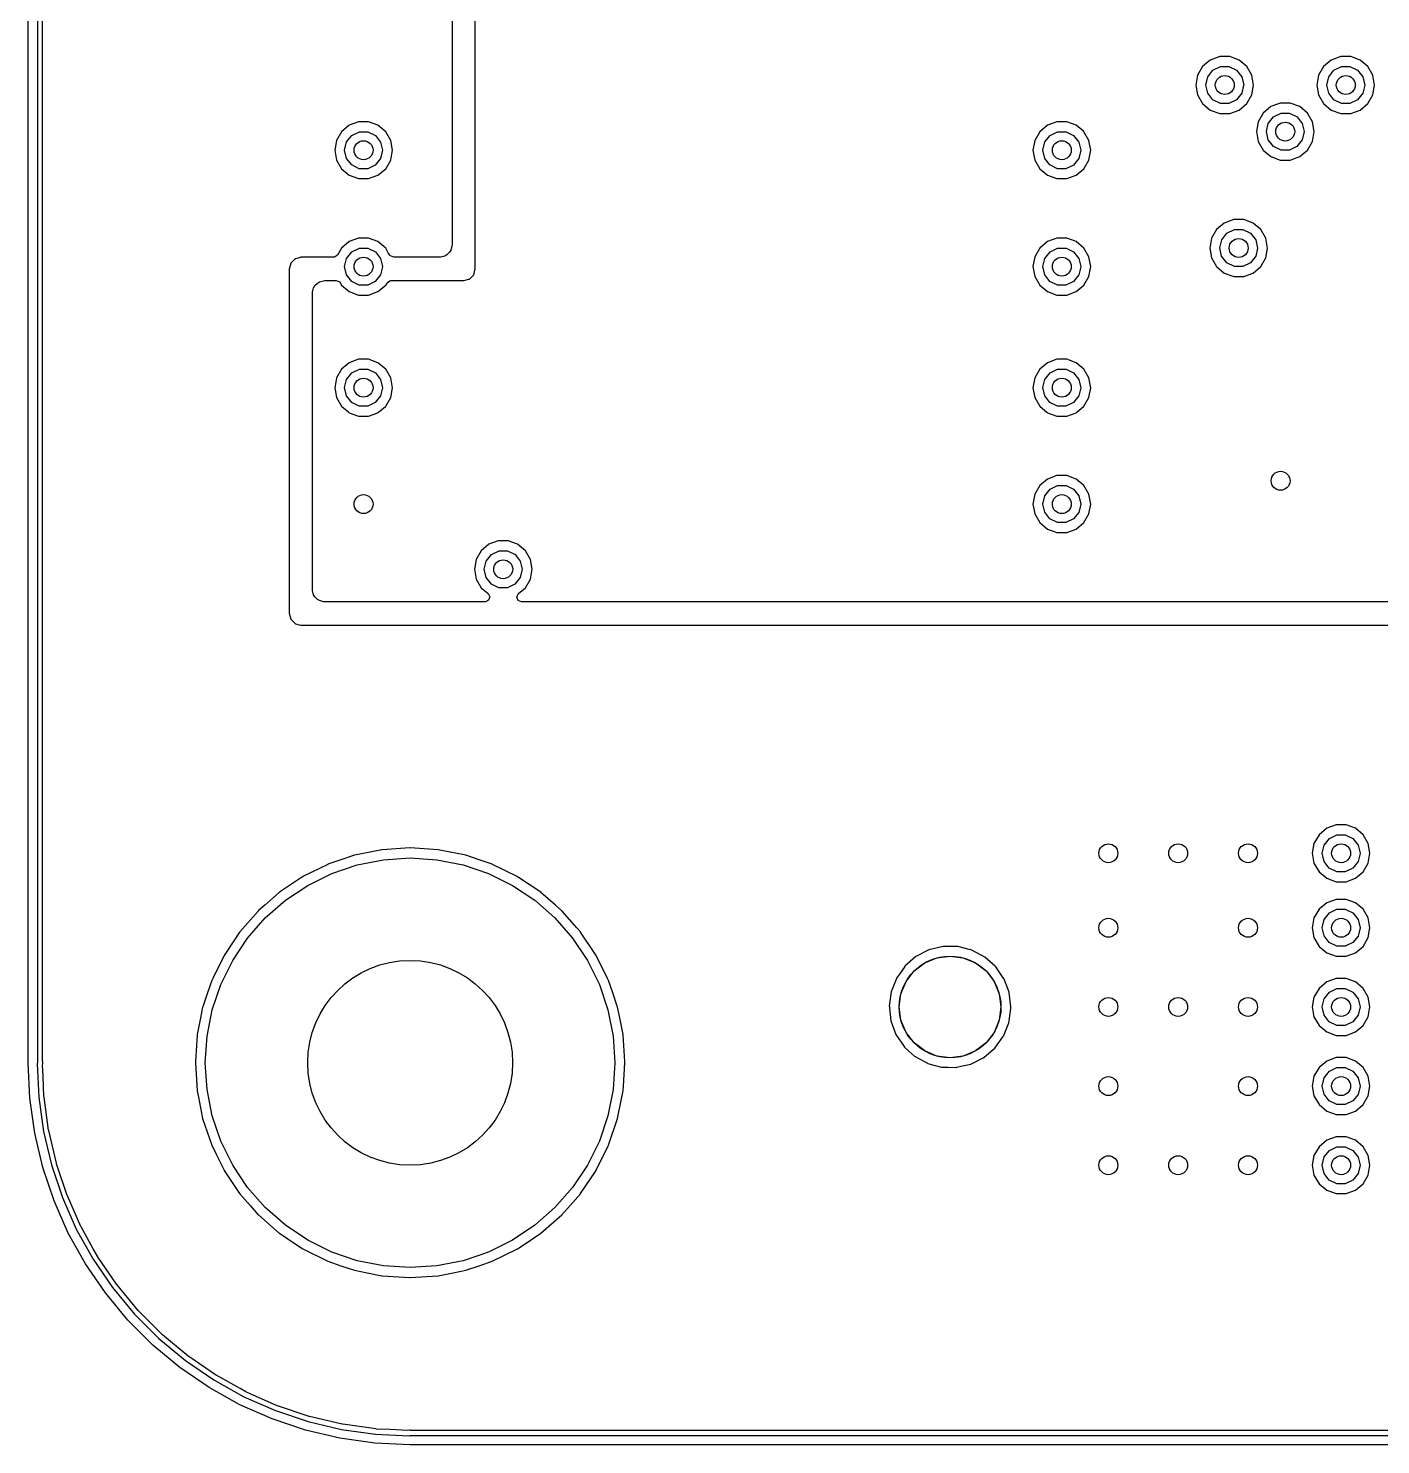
# Model space of a CAD drawing. Extents: x 2.01 to 4.77, y -4.11 to -1.35.
# Drawn here: x 2.014 to 2.586, y -4.112 to -3.513 of the extents above; entities that cross this region are included whole.
import ezdxf

# ---------------------------------------------------------------- set-up
doc = ezdxf.new("R2010")
doc.units = 0
doc.header["$MEASUREMENT"] = 0
doc.layers.add('BLACK', color=7, linetype='CONTINUOUS')

msp = doc.modelspace()

# ---------------------------------------------------------------- linework, layer by layer
at = {"layer": 'BLACK', "linetype": 'CONTINUOUS'}
for p, q in [((2.01374, -3.95082), (2.01374, -1.51381)), ((2.01768, -1.51381), (2.01768, -3.95082)), ((2.01971, -3.94988), (2.01971, -1.51476)), ((2.20276, -3.61508), (2.20276, -2.79887)), ((2.19291, -3.29542), (2.19291, -3.60498)), ((2.51358, -3.52683), (2.51034, -3.52956)), ((2.51757, -3.52538), (2.51358, -3.52683)), ((2.5218, -3.52538), (2.51757, -3.52538)), ((2.52579, -3.52683), (2.5218, -3.52538)), ((2.52903, -3.52956), (2.52579, -3.52683)), ((2.56476, -3.52683), (2.56152, -3.52956)), ((2.56875, -3.52538), (2.56476, -3.52683)), ((2.57299, -3.52538), (2.56875, -3.52538)), ((2.57697, -3.52683), (2.57299, -3.52538)), ((2.58022, -3.52956), (2.57697, -3.52683)), ((2.51034, -3.52956), (2.50822, -3.53323)), ((2.51248, -3.53392), (2.5147, -3.53114)), ((2.5147, -3.53114), (2.51791, -3.5296)), ((2.51791, -3.5296), (2.52147, -3.5296)), ((2.52147, -3.5296), (2.52468, -3.53115)), ((2.52468, -3.53115), (2.52689, -3.53393)), ((2.53115, -3.53323), (2.52903, -3.52956)), ((2.56152, -3.52956), (2.5594, -3.53323)), ((2.56366, -3.53392), (2.56589, -3.53114)), ((2.56589, -3.53114), (2.56909, -3.5296)), ((2.56909, -3.5296), (2.57265, -3.5296)), ((2.57265, -3.5296), (2.57586, -3.53115)), ((2.57586, -3.53115), (2.57807, -3.53393)), ((2.58234, -3.53323), (2.58022, -3.52956)), ((2.50822, -3.53323), (2.50748, -3.5374)), ((2.50748, -3.5374), (2.50822, -3.54158)), ((2.51169, -3.53739), (2.51248, -3.53392)), ((2.51247, -3.54086), (2.51169, -3.53739)), ((2.52768, -3.53743), (2.52688, -3.5409)), ((2.52689, -3.53393), (2.52769, -3.5374)), ((2.52769, -3.5374), (2.52768, -3.53743)), ((2.53189, -3.5374), (2.53115, -3.53323)), ((2.53115, -3.54158), (2.53189, -3.5374)), ((2.5594, -3.53323), (2.55866, -3.5374)), ((2.55866, -3.5374), (2.5594, -3.54158)), ((2.56287, -3.53739), (2.56366, -3.53392)), ((2.56365, -3.54086), (2.56287, -3.53739)), ((2.57887, -3.53743), (2.57806, -3.5409)), ((2.57807, -3.53393), (2.57887, -3.5374)), ((2.57887, -3.5374), (2.57887, -3.53743)), ((2.58307, -3.5374), (2.58234, -3.53323)), ((2.58234, -3.54158), (2.58307, -3.5374)), ((2.50822, -3.54158), (2.51034, -3.54525)), ((2.51468, -3.54364), (2.51247, -3.54086)), ((2.51789, -3.5452), (2.51468, -3.54364)), ((2.52465, -3.54367), (2.52144, -3.54521)), ((2.52688, -3.5409), (2.52465, -3.54367)), ((2.52903, -3.54525), (2.53115, -3.54158)), ((2.5594, -3.54158), (2.56152, -3.54525)), ((2.56586, -3.54364), (2.56365, -3.54086)), ((2.56907, -3.5452), (2.56586, -3.54364)), ((2.57584, -3.54367), (2.57262, -3.54521)), ((2.57806, -3.5409), (2.57584, -3.54367)), ((2.58022, -3.54525), (2.58234, -3.54158)), ((2.51034, -3.54525), (2.51358, -3.54797)), ((2.51358, -3.54797), (2.51757, -3.54942)), ((2.51757, -3.54942), (2.5218, -3.54942)), ((2.52144, -3.54521), (2.51789, -3.5452)), ((2.5218, -3.54942), (2.52579, -3.54797)), ((2.52579, -3.54797), (2.52903, -3.54525)), ((2.53593, -3.54924), (2.53381, -3.55291)), ((2.53917, -3.54652), (2.53593, -3.54924)), ((2.53807, -3.5536), (2.5403, -3.55083)), ((2.54316, -3.54507), (2.53917, -3.54652)), ((2.5403, -3.55083), (2.5435, -3.54929)), ((2.54739, -3.54507), (2.54316, -3.54507)), ((2.5435, -3.54929), (2.54706, -3.54929)), ((2.54706, -3.54929), (2.55027, -3.55083)), ((2.55138, -3.54652), (2.54739, -3.54507)), ((2.55027, -3.55083), (2.55248, -3.55362)), ((2.55463, -3.54924), (2.55138, -3.54652)), ((2.55674, -3.55291), (2.55463, -3.54924)), ((2.56152, -3.54525), (2.56476, -3.54797)), ((2.56476, -3.54797), (2.56875, -3.54942)), ((2.56875, -3.54942), (2.57299, -3.54942)), ((2.57262, -3.54521), (2.56907, -3.5452)), ((2.57299, -3.54942), (2.57697, -3.54797)), ((2.57697, -3.54797), (2.58022, -3.54525)), ((2.14941, -3.55439), (2.14616, -3.55712)), ((2.15339, -3.55294), (2.14941, -3.55439)), ((2.15763, -3.55294), (2.15339, -3.55294)), ((2.16161, -3.55439), (2.15763, -3.55294)), ((2.16486, -3.55712), (2.16161, -3.55439)), ((2.44468, -3.55439), (2.44144, -3.55712)), ((2.44867, -3.55294), (2.44468, -3.55439)), ((2.45291, -3.55294), (2.44867, -3.55294)), ((2.45689, -3.55439), (2.45291, -3.55294)), ((2.4601, -3.55709), (2.45689, -3.55439)), ((2.53381, -3.55291), (2.53307, -3.55709)), ((2.53728, -3.55707), (2.53807, -3.5536)), ((2.55248, -3.55362), (2.55328, -3.55709)), ((2.55748, -3.55709), (2.55674, -3.55291)), ((2.14404, -3.56079), (2.14331, -3.56496)), ((2.14616, -3.55712), (2.14404, -3.56079)), ((2.14751, -3.56495), (2.14831, -3.56148)), ((2.14831, -3.56148), (2.15053, -3.5587)), ((2.15053, -3.5587), (2.15374, -3.55716)), ((2.15374, -3.55716), (2.1573, -3.55716)), ((2.1573, -3.55716), (2.1605, -3.55871)), ((2.1605, -3.55871), (2.16272, -3.56149)), ((2.16272, -3.56149), (2.16351, -3.56496)), ((2.16698, -3.56079), (2.16486, -3.55712)), ((2.16772, -3.56496), (2.16698, -3.56079)), ((2.43932, -3.56079), (2.43858, -3.56496)), ((2.44144, -3.55712), (2.43932, -3.56079)), ((2.44279, -3.56495), (2.44358, -3.56148)), ((2.44358, -3.56148), (2.44581, -3.5587)), ((2.44581, -3.5587), (2.44902, -3.55716)), ((2.44902, -3.55716), (2.45257, -3.55716)), ((2.45257, -3.55716), (2.45578, -3.55871)), ((2.45578, -3.55871), (2.458, -3.56149)), ((2.458, -3.56149), (2.45879, -3.56496)), ((2.46014, -3.55712), (2.4601, -3.55709)), ((2.46226, -3.56079), (2.46014, -3.55712)), ((2.46299, -3.56496), (2.46226, -3.56079)), ((2.53307, -3.55709), (2.53381, -3.56126)), ((2.53381, -3.56126), (2.53593, -3.56493)), ((2.53806, -3.56054), (2.53728, -3.55707)), ((2.54027, -3.56333), (2.53806, -3.56054)), ((2.55247, -3.56058), (2.55024, -3.56336)), ((2.55328, -3.55711), (2.55247, -3.56058)), ((2.55328, -3.55709), (2.55328, -3.55711)), ((2.55463, -3.56493), (2.55674, -3.56126)), ((2.55674, -3.56126), (2.55748, -3.55709)), ((2.14331, -3.56496), (2.14404, -3.56914)), ((2.1483, -3.56842), (2.14751, -3.56495)), ((2.15051, -3.5712), (2.1483, -3.56842)), ((2.16271, -3.56846), (2.16048, -3.57123)), ((2.16351, -3.56499), (2.16271, -3.56846)), ((2.16351, -3.56496), (2.16351, -3.56499)), ((2.16698, -3.56914), (2.16772, -3.56496)), ((2.43858, -3.56496), (2.43932, -3.56914)), ((2.44357, -3.56842), (2.44279, -3.56495)), ((2.44579, -3.5712), (2.44357, -3.56842)), ((2.45798, -3.56846), (2.45576, -3.57123)), ((2.45879, -3.56499), (2.45798, -3.56846)), ((2.45879, -3.56496), (2.45879, -3.56499)), ((2.46226, -3.56914), (2.46299, -3.56496)), ((2.53593, -3.56493), (2.53917, -3.56766)), ((2.53917, -3.56766), (2.54316, -3.56911)), ((2.54348, -3.56488), (2.54027, -3.56333)), ((2.54703, -3.56489), (2.54348, -3.56488)), ((2.55024, -3.56336), (2.54703, -3.56489)), ((2.54739, -3.56911), (2.55138, -3.56766)), ((2.55138, -3.56766), (2.55463, -3.56493)), ((2.14404, -3.56914), (2.14616, -3.57281)), ((2.14616, -3.57281), (2.14941, -3.57553)), ((2.15371, -3.57276), (2.15051, -3.5712)), ((2.15727, -3.57276), (2.15371, -3.57276)), ((2.16048, -3.57123), (2.15727, -3.57276)), ((2.16161, -3.57553), (2.16486, -3.57281)), ((2.16486, -3.57281), (2.16698, -3.56914)), ((2.43932, -3.56914), (2.44144, -3.57281)), ((2.44144, -3.57281), (2.44468, -3.57553)), ((2.44899, -3.57276), (2.44579, -3.5712)), ((2.45255, -3.57276), (2.44899, -3.57276)), ((2.45576, -3.57123), (2.45255, -3.57276)), ((2.45689, -3.57553), (2.46014, -3.57281)), ((2.46014, -3.57281), (2.46226, -3.56914)), ((2.54316, -3.56911), (2.54739, -3.56911)), ((2.14941, -3.57553), (2.15339, -3.57698)), ((2.15339, -3.57698), (2.15763, -3.57698)), ((2.15763, -3.57698), (2.16161, -3.57553)), ((2.44468, -3.57553), (2.44867, -3.57698)), ((2.44867, -3.57698), (2.45291, -3.57698)), ((2.45291, -3.57698), (2.45689, -3.57553)), ((2.51624, -3.59845), (2.51412, -3.60212)), ((2.51949, -3.59573), (2.51624, -3.59845)), ((2.52347, -3.59428), (2.51949, -3.59573)), ((2.52061, -3.60004), (2.52382, -3.5985)), ((2.52771, -3.59428), (2.52347, -3.59428)), ((2.52382, -3.5985), (2.52738, -3.5985)), ((2.52738, -3.5985), (2.53058, -3.60005)), ((2.53169, -3.59573), (2.52771, -3.59428)), ((2.53494, -3.59845), (2.53169, -3.59573)), ((2.53706, -3.60212), (2.53494, -3.59845)), ((2.14941, -3.6036), (2.14616, -3.60633)), ((2.15339, -3.60215), (2.14941, -3.6036)), ((2.15763, -3.60215), (2.15339, -3.60215)), ((2.16161, -3.6036), (2.15763, -3.60215)), ((2.16486, -3.60633), (2.16161, -3.6036)), ((2.44468, -3.6036), (2.44144, -3.60633)), ((2.44867, -3.60215), (2.44468, -3.6036)), ((2.45291, -3.60215), (2.44867, -3.60215)), ((2.45689, -3.6036), (2.45291, -3.60215)), ((2.4601, -3.6063), (2.45689, -3.6036)), ((2.51412, -3.60212), (2.51339, -3.6063)), ((2.51759, -3.60629), (2.51839, -3.60282)), ((2.51839, -3.60282), (2.52061, -3.60004)), ((2.53058, -3.60005), (2.5328, -3.60283)), ((2.5328, -3.60283), (2.53359, -3.6063)), ((2.5378, -3.6063), (2.53706, -3.60212)), ((2.12677, -3.61084), (2.12652, -3.61091)), ((2.12889, -3.61027), (2.12677, -3.61084)), ((2.12902, -3.61024), (2.12889, -3.61027)), ((2.12889, -3.61027), (2.12889, -3.61027)), ((2.14277, -3.61024), (2.12902, -3.61024)), ((2.14328, -3.61017), (2.14277, -3.61024)), ((2.14447, -3.60926), (2.14328, -3.61017)), ((2.14504, -3.60827), (2.14447, -3.60926)), ((2.14616, -3.60633), (2.14504, -3.60827)), ((2.14751, -3.61416), (2.14831, -3.61069)), ((2.14831, -3.61069), (2.15053, -3.60791)), ((2.15053, -3.60791), (2.15374, -3.60637)), ((2.15374, -3.60637), (2.1573, -3.60638)), ((2.1573, -3.60638), (2.1605, -3.60792)), ((2.1605, -3.60792), (2.16272, -3.6107)), ((2.16272, -3.6107), (2.16351, -3.61417)), ((2.16598, -3.60827), (2.16486, -3.60633)), ((2.16655, -3.60926), (2.16598, -3.60827)), ((2.16686, -3.60966), (2.16655, -3.60926)), ((2.16825, -3.61024), (2.16686, -3.60966)), ((2.18766, -3.61024), (2.16825, -3.61024)), ((2.18816, -3.61017), (2.18766, -3.61024)), ((2.18991, -3.6097), (2.18816, -3.61017)), ((2.19078, -3.60919), (2.18991, -3.6097)), ((2.19187, -3.60811), (2.19078, -3.60919)), ((2.19238, -3.60723), (2.19187, -3.60811)), ((2.19258, -3.60648), (2.19238, -3.60723)), ((2.19285, -3.60549), (2.19258, -3.60648)), ((2.19291, -3.60498), (2.19285, -3.60549)), ((2.43932, -3.61), (2.43858, -3.61417)), ((2.44144, -3.60633), (2.43932, -3.61)), ((2.44279, -3.61416), (2.44358, -3.61069)), ((2.44358, -3.61069), (2.44581, -3.60791)), ((2.44581, -3.60791), (2.44902, -3.60637)), ((2.44902, -3.60637), (2.45257, -3.60638)), ((2.45257, -3.60638), (2.45578, -3.60792)), ((2.45578, -3.60792), (2.458, -3.6107)), ((2.458, -3.6107), (2.45879, -3.61417)), ((2.46014, -3.60633), (2.4601, -3.6063)), ((2.46226, -3.61), (2.46014, -3.60633)), ((2.46299, -3.61417), (2.46226, -3.61)), ((2.51339, -3.6063), (2.51412, -3.61047)), ((2.51412, -3.61047), (2.51624, -3.61414)), ((2.51838, -3.60976), (2.51759, -3.60629)), ((2.52059, -3.61254), (2.51838, -3.60976)), ((2.53279, -3.60979), (2.53056, -3.61257)), ((2.53359, -3.60633), (2.53279, -3.60979)), ((2.53359, -3.6063), (2.53359, -3.60633)), ((2.53494, -3.61414), (2.53706, -3.61047)), ((2.53706, -3.61047), (2.5378, -3.6063)), ((2.12469, -3.61274), (2.12402, -3.61524)), ((2.12402, -3.61524), (2.12402, -3.76075)), ((2.12652, -3.61091), (2.12469, -3.61274)), ((2.1483, -3.61763), (2.14751, -3.61416)), ((2.16351, -3.6142), (2.16271, -3.61767)), ((2.16351, -3.61417), (2.16351, -3.6142)), ((2.20209, -3.61758), (2.20276, -3.61508)), ((2.43858, -3.61417), (2.43932, -3.61835)), ((2.44357, -3.61763), (2.44279, -3.61416)), ((2.45879, -3.6142), (2.45798, -3.61767)), ((2.45879, -3.61417), (2.45879, -3.6142)), ((2.46226, -3.61835), (2.46299, -3.61417)), ((2.51624, -3.61414), (2.51949, -3.61687)), ((2.52379, -3.61409), (2.52059, -3.61254)), ((2.52735, -3.6141), (2.52379, -3.61409)), ((2.53056, -3.61257), (2.52735, -3.6141)), ((2.53169, -3.61687), (2.53494, -3.61414)), ((2.13439, -3.62309), (2.1349, -3.62221)), ((2.1349, -3.62221), (2.13599, -3.62112)), ((2.13599, -3.62112), (2.13687, -3.62061)), ((2.13687, -3.62061), (2.13861, -3.62015)), ((2.13861, -3.62015), (2.13912, -3.62008)), ((2.13912, -3.62008), (2.14391, -3.62008)), ((2.14391, -3.62008), (2.1453, -3.62065)), ((2.1453, -3.62065), (2.14561, -3.62106)), ((2.14561, -3.62106), (2.14616, -3.62202)), ((2.14616, -3.62202), (2.14941, -3.62474)), ((2.15051, -3.62042), (2.1483, -3.61763)), ((2.15371, -3.62197), (2.15051, -3.62042)), ((2.15727, -3.62198), (2.15371, -3.62197)), ((2.16048, -3.62044), (2.15727, -3.62198)), ((2.16271, -3.61767), (2.16048, -3.62044)), ((2.16161, -3.62474), (2.16486, -3.62202)), ((2.16486, -3.62202), (2.16542, -3.62106)), ((2.16542, -3.62106), (2.16661, -3.62015)), ((2.16661, -3.62015), (2.16711, -3.62008)), ((2.16711, -3.62008), (2.19776, -3.62008)), ((2.19776, -3.62008), (2.19788, -3.62005)), ((2.19788, -3.62005), (2.20001, -3.61948)), ((2.19788, -3.62005), (2.19788, -3.62005)), ((2.20001, -3.61948), (2.20026, -3.61941)), ((2.20026, -3.61941), (2.20209, -3.61758)), ((2.43932, -3.61835), (2.44144, -3.62202)), ((2.44144, -3.62202), (2.44468, -3.62474)), ((2.44579, -3.62042), (2.44357, -3.61763)), ((2.44899, -3.62197), (2.44579, -3.62042)), ((2.45255, -3.62198), (2.44899, -3.62197)), ((2.45576, -3.62044), (2.45255, -3.62198)), ((2.45798, -3.61767), (2.45576, -3.62044)), ((2.45689, -3.62474), (2.46014, -3.62202)), ((2.46014, -3.62202), (2.46226, -3.61835)), ((2.51949, -3.61687), (2.52347, -3.61832)), ((2.52347, -3.61832), (2.52771, -3.61832)), ((2.52771, -3.61832), (2.53169, -3.61687)), ((2.13386, -3.62534), (2.13393, -3.62483)), ((2.13386, -3.75065), (2.13386, -3.62534)), ((2.13393, -3.62483), (2.13439, -3.62309)), ((2.14941, -3.62474), (2.15339, -3.62619)), ((2.15339, -3.62619), (2.15763, -3.62619)), ((2.15763, -3.62619), (2.16161, -3.62474)), ((2.44468, -3.62474), (2.44867, -3.62619)), ((2.44867, -3.62619), (2.45291, -3.62619)), ((2.45291, -3.62619), (2.45689, -3.62474)), ((2.14616, -3.65751), (2.14404, -3.66118)), ((2.14941, -3.65478), (2.14616, -3.65751)), ((2.15339, -3.65333), (2.14941, -3.65478)), ((2.15053, -3.65909), (2.15374, -3.65755)), ((2.15763, -3.65333), (2.15339, -3.65333)), ((2.15374, -3.65755), (2.1573, -3.65756)), ((2.1573, -3.65756), (2.1605, -3.6591)), ((2.16161, -3.65478), (2.15763, -3.65333)), ((2.16486, -3.65751), (2.16161, -3.65478)), ((2.16698, -3.66118), (2.16486, -3.65751)), ((2.44144, -3.65751), (2.43932, -3.66118)), ((2.44468, -3.65478), (2.44144, -3.65751)), ((2.44867, -3.65333), (2.44468, -3.65478)), ((2.44581, -3.65909), (2.44902, -3.65755)), ((2.45291, -3.65333), (2.44867, -3.65333)), ((2.44902, -3.65755), (2.45257, -3.65756)), ((2.45257, -3.65756), (2.45578, -3.6591)), ((2.45689, -3.65478), (2.45291, -3.65333)), ((2.46014, -3.65751), (2.45689, -3.65478)), ((2.46226, -3.66118), (2.46014, -3.65751)), ((2.14404, -3.66118), (2.14331, -3.66535)), ((2.14751, -3.66534), (2.14831, -3.66187)), ((2.14831, -3.66187), (2.15053, -3.65909)), ((2.1605, -3.6591), (2.16272, -3.66189)), ((2.16272, -3.66189), (2.16351, -3.66535)), ((2.16772, -3.66535), (2.16698, -3.66118)), ((2.43932, -3.66118), (2.43858, -3.66535)), ((2.44279, -3.66534), (2.44358, -3.66187)), ((2.44358, -3.66187), (2.44581, -3.65909)), ((2.45578, -3.6591), (2.458, -3.66189)), ((2.458, -3.66189), (2.45879, -3.66535)), ((2.46299, -3.66535), (2.46226, -3.66118)), ((2.14331, -3.66535), (2.14404, -3.66953)), ((2.14404, -3.66953), (2.14616, -3.6732)), ((2.1483, -3.66881), (2.14751, -3.66534)), ((2.15051, -3.6716), (2.1483, -3.66881)), ((2.16271, -3.66885), (2.16048, -3.67162)), ((2.16351, -3.66538), (2.16271, -3.66885)), ((2.16351, -3.66535), (2.16351, -3.66538)), ((2.16486, -3.6732), (2.16698, -3.66953)), ((2.16698, -3.66953), (2.16772, -3.66535)), ((2.43858, -3.66535), (2.43932, -3.66953)), ((2.43932, -3.66953), (2.44144, -3.6732)), ((2.44357, -3.66881), (2.44279, -3.66534)), ((2.44579, -3.6716), (2.44357, -3.66881)), ((2.45798, -3.66885), (2.45576, -3.67162)), ((2.45879, -3.66538), (2.45798, -3.66885)), ((2.45879, -3.66535), (2.45879, -3.66538)), ((2.46014, -3.6732), (2.46226, -3.66953)), ((2.46226, -3.66953), (2.46299, -3.66535)), ((2.14616, -3.6732), (2.14629, -3.67331)), ((2.14629, -3.67331), (2.14921, -3.67575)), ((2.14921, -3.67575), (2.14941, -3.67592)), ((2.14941, -3.67592), (2.15339, -3.67737)), ((2.15371, -3.67315), (2.15051, -3.6716)), ((2.15727, -3.67316), (2.15371, -3.67315)), ((2.16048, -3.67162), (2.15727, -3.67316)), ((2.15763, -3.67737), (2.16161, -3.67592)), ((2.16161, -3.67592), (2.16182, -3.67575)), ((2.16182, -3.67575), (2.16473, -3.67331)), ((2.16473, -3.67331), (2.16486, -3.6732)), ((2.44144, -3.6732), (2.44157, -3.67331)), ((2.44157, -3.67331), (2.44448, -3.67575)), ((2.44448, -3.67575), (2.44468, -3.67592)), ((2.44468, -3.67592), (2.44867, -3.67737)), ((2.44899, -3.67315), (2.44579, -3.6716)), ((2.45255, -3.67316), (2.44899, -3.67315)), ((2.45576, -3.67162), (2.45255, -3.67316)), ((2.45291, -3.67737), (2.45689, -3.67592)), ((2.45689, -3.67592), (2.45709, -3.67575)), ((2.45709, -3.67575), (2.46001, -3.67331)), ((2.46001, -3.67331), (2.46014, -3.6732)), ((2.15339, -3.67737), (2.15763, -3.67737)), ((2.44867, -3.67737), (2.45291, -3.67737)), ((2.44468, -3.704), (2.44144, -3.70672)), ((2.44867, -3.70255), (2.44468, -3.704)), ((2.45291, -3.70255), (2.44867, -3.70255)), ((2.45689, -3.704), (2.45291, -3.70255)), ((2.46014, -3.70672), (2.45689, -3.704)), ((2.43932, -3.71039), (2.43858, -3.71457)), ((2.44144, -3.70672), (2.43932, -3.71039)), ((2.44279, -3.71455), (2.44358, -3.71109)), ((2.44358, -3.71109), (2.44581, -3.70831)), ((2.44581, -3.70831), (2.44902, -3.70677)), ((2.44902, -3.70677), (2.45257, -3.70677)), ((2.45257, -3.70677), (2.45578, -3.70831)), ((2.45578, -3.70831), (2.458, -3.7111)), ((2.458, -3.7111), (2.45879, -3.71457)), ((2.46226, -3.71039), (2.46014, -3.70672)), ((2.46299, -3.71457), (2.46226, -3.71039)), ((2.43858, -3.71457), (2.43932, -3.71874)), ((2.44357, -3.71802), (2.44279, -3.71455)), ((2.44579, -3.72081), (2.44357, -3.71802)), ((2.45798, -3.71806), (2.45576, -3.72084)), ((2.45879, -3.71459), (2.45798, -3.71806)), ((2.45879, -3.71457), (2.45879, -3.71459)), ((2.46226, -3.71874), (2.46299, -3.71457)), ((2.43932, -3.71874), (2.44144, -3.72241)), ((2.44144, -3.72241), (2.44468, -3.72514)), ((2.44899, -3.72236), (2.44579, -3.72081)), ((2.45255, -3.72237), (2.44899, -3.72236)), ((2.45576, -3.72084), (2.45255, -3.72237)), ((2.45689, -3.72514), (2.46014, -3.72241)), ((2.46014, -3.72241), (2.46226, -3.71874)), ((2.21245, -3.73011), (2.20846, -3.73156)), ((2.21669, -3.73011), (2.21245, -3.73011)), ((2.22067, -3.73156), (2.21669, -3.73011)), ((2.44468, -3.72514), (2.44867, -3.72659)), ((2.44867, -3.72659), (2.45291, -3.72659)), ((2.45291, -3.72659), (2.45689, -3.72514)), ((2.20522, -3.73428), (2.2031, -3.73795)), ((2.20846, -3.73156), (2.20522, -3.73428)), ((2.20736, -3.73864), (2.20959, -3.73587)), ((2.20959, -3.73587), (2.21279, -3.73432)), ((2.21279, -3.73432), (2.21635, -3.73433)), ((2.21635, -3.73433), (2.21956, -3.73587)), ((2.21956, -3.73587), (2.22178, -3.73866)), ((2.22392, -3.73428), (2.22067, -3.73156)), ((2.22604, -3.73795), (2.22392, -3.73428)), ((2.2031, -3.73795), (2.20236, -3.74213)), ((2.20236, -3.74213), (2.2031, -3.7463)), ((2.20657, -3.74211), (2.20736, -3.73864)), ((2.20735, -3.74558), (2.20657, -3.74211)), ((2.22257, -3.74215), (2.22176, -3.74562)), ((2.22178, -3.73866), (2.22257, -3.74213)), ((2.22257, -3.74213), (2.22257, -3.74215)), ((2.22677, -3.74213), (2.22604, -3.73795)), ((2.22604, -3.7463), (2.22677, -3.74213)), ((2.2031, -3.7463), (2.20522, -3.74997)), ((2.20957, -3.74837), (2.20735, -3.74558)), ((2.21277, -3.74992), (2.20957, -3.74837)), ((2.21954, -3.7484), (2.21633, -3.74993)), ((2.22176, -3.74562), (2.21954, -3.7484)), ((2.22392, -3.74997), (2.22604, -3.7463)), ((2.13393, -3.75115), (2.13386, -3.75065)), ((2.13439, -3.7529), (2.13393, -3.75115)), ((2.1349, -3.75378), (2.13439, -3.7529)), ((2.13599, -3.75486), (2.1349, -3.75378)), ((2.20522, -3.74997), (2.20816, -3.75244)), ((2.20816, -3.75244), (2.20886, -3.75377)), ((2.20886, -3.75377), (2.2084, -3.75521)), ((2.21633, -3.74993), (2.21277, -3.74992)), ((2.22027, -3.75394), (2.22084, -3.75256)), ((2.22084, -3.75533), (2.22027, -3.75394)), ((2.22084, -3.75256), (2.22097, -3.75244)), ((2.22097, -3.75244), (2.22392, -3.74997)), ((2.13687, -3.75537), (2.13599, -3.75486)), ((2.13861, -3.75584), (2.13687, -3.75537)), ((2.13912, -3.75591), (2.13861, -3.75584)), ((2.2069, -3.75591), (2.13912, -3.75591)), ((2.20707, -3.7559), (2.2069, -3.75591)), ((2.2084, -3.75521), (2.20707, -3.7559)), ((2.22223, -3.75591), (2.22084, -3.75533)), ((2.5912, -3.75591), (2.22223, -3.75591)), ((2.12402, -3.76075), (2.12469, -3.76325)), ((2.12469, -3.76325), (2.12652, -3.76508)), ((2.12652, -3.76508), (2.12677, -3.76514)), ((2.12677, -3.76514), (2.12889, -3.76571)), ((2.12889, -3.76571), (2.12889, -3.76571)), ((2.12889, -3.76571), (2.12902, -3.76575)), ((2.12902, -3.76575), (2.66797, -3.76575)), ((2.56678, -3.85019), (2.5628, -3.85163)), ((2.57102, -3.85019), (2.56678, -3.85019)), ((2.575, -3.85163), (2.57102, -3.85019)), ((2.55955, -3.85436), (2.55743, -3.85803)), ((2.5628, -3.85163), (2.55955, -3.85436)), ((2.5617, -3.85872), (2.56392, -3.85594)), ((2.56392, -3.85594), (2.56713, -3.8544)), ((2.56713, -3.8544), (2.57068, -3.85441)), ((2.57068, -3.85441), (2.57389, -3.85595)), ((2.57389, -3.85595), (2.57611, -3.85874)), ((2.57825, -3.85436), (2.575, -3.85163)), ((2.58037, -3.85803), (2.57825, -3.85436)), ((2.15755, -3.86189), (2.15169, -3.86305)), ((2.16328, -3.86075), (2.15755, -3.86189)), ((2.16334, -3.86074), (2.16328, -3.86075)), ((2.16328, -3.86075), (2.16328, -3.86075)), ((2.16341, -3.86073), (2.16334, -3.86074)), ((2.17513, -3.85996), (2.16341, -3.86073)), ((2.16341, -3.86073), (2.16341, -3.86073)), ((2.1752, -3.85996), (2.17513, -3.85996)), ((2.17526, -3.85996), (2.1752, -3.85996)), ((2.18699, -3.86073), (2.17526, -3.85996)), ((2.18705, -3.86074), (2.18699, -3.86073)), ((2.18699, -3.86073), (2.18699, -3.86073)), ((2.18712, -3.86075), (2.18705, -3.86074)), ((2.19284, -3.86189), (2.18712, -3.86075)), ((2.18712, -3.86075), (2.18712, -3.86075)), ((2.19444, -3.8622), (2.19284, -3.86189)), ((2.1987, -3.86305), (2.19444, -3.8622)), ((2.55743, -3.85803), (2.55669, -3.8622)), ((2.55669, -3.8622), (2.55743, -3.86638)), ((2.5609, -3.86219), (2.5617, -3.85872)), ((2.56168, -3.86566), (2.5609, -3.86219)), ((2.5769, -3.86223), (2.57609, -3.8657)), ((2.57611, -3.85874), (2.5769, -3.8622)), ((2.5769, -3.8622), (2.5769, -3.86223)), ((2.5811, -3.8622), (2.58037, -3.85803)), ((2.58037, -3.86638), (2.5811, -3.8622)), ((2.14038, -3.8669), (2.12989, -3.87208)), ((2.14044, -3.86687), (2.14038, -3.8669)), ((2.14594, -3.86501), (2.14044, -3.86687)), ((2.14205, -3.87077), (2.15278, -3.86712)), ((2.15163, -3.86307), (2.14594, -3.86501)), ((2.15169, -3.86305), (2.15163, -3.86307)), ((2.15163, -3.86307), (2.15163, -3.86307)), ((2.15278, -3.86712), (2.16389, -3.86491)), ((2.16389, -3.86491), (2.1752, -3.86417)), ((2.1752, -3.86417), (2.1865, -3.86491)), ((2.1865, -3.86491), (2.19761, -3.86712)), ((2.19761, -3.86712), (2.20834, -3.87077)), ((2.19877, -3.86307), (2.1987, -3.86305)), ((2.20445, -3.86501), (2.19877, -3.86307)), ((2.19877, -3.86307), (2.19877, -3.86307)), ((2.20996, -3.86687), (2.20445, -3.86501)), ((2.21001, -3.8669), (2.20996, -3.86687)), ((2.22051, -3.87208), (2.21001, -3.8669)), ((2.55743, -3.86638), (2.55955, -3.87005)), ((2.5639, -3.86845), (2.56168, -3.86566)), ((2.57609, -3.8657), (2.57387, -3.86847)), ((2.57825, -3.87005), (2.58037, -3.86638)), ((2.12973, -3.87216), (2.11996, -3.87869)), ((2.12978, -3.87213), (2.12973, -3.87216)), ((2.12973, -3.87216), (2.12973, -3.87216)), ((2.12989, -3.87208), (2.12978, -3.87213)), ((2.13189, -3.87578), (2.14205, -3.87077)), ((2.20834, -3.87077), (2.2185, -3.87578)), ((2.22061, -3.87213), (2.22051, -3.87208)), ((2.22066, -3.87216), (2.22061, -3.87213)), ((2.23044, -3.87869), (2.22066, -3.87216)), ((2.22066, -3.87216), (2.22066, -3.87216)), ((2.55955, -3.87005), (2.5628, -3.87277)), ((2.5628, -3.87277), (2.56678, -3.87422)), ((2.5671, -3.87), (2.5639, -3.86845)), ((2.56678, -3.87422), (2.57102, -3.87422)), ((2.57066, -3.87001), (2.5671, -3.87)), ((2.57387, -3.86847), (2.57066, -3.87001)), ((2.57102, -3.87422), (2.575, -3.87277)), ((2.575, -3.87277), (2.57825, -3.87005)), ((2.11986, -3.87877), (2.11378, -3.8841)), ((2.1199, -3.87873), (2.11986, -3.87877)), ((2.11986, -3.87877), (2.11986, -3.87877)), ((2.11996, -3.87869), (2.1199, -3.87873)), ((2.11996, -3.87869), (2.11996, -3.87869)), ((2.12247, -3.88207), (2.13189, -3.87578)), ((2.2185, -3.87578), (2.22792, -3.88207)), ((2.23049, -3.87873), (2.23044, -3.87869)), ((2.23044, -3.87869), (2.23044, -3.87869)), ((2.23054, -3.87877), (2.23049, -3.87873)), ((2.23661, -3.8841), (2.23054, -3.87877)), ((2.23054, -3.87877), (2.23054, -3.87877)), ((2.11378, -3.8841), (2.11097, -3.88656)), ((2.11395, -3.88954), (2.12247, -3.88207)), ((2.22792, -3.88207), (2.23644, -3.88954)), ((2.23942, -3.88656), (2.23661, -3.8841)), ((2.55955, -3.88586), (2.55743, -3.88953)), ((2.5628, -3.88313), (2.55955, -3.88586)), ((2.56678, -3.88168), (2.5628, -3.88313)), ((2.56392, -3.88744), (2.56713, -3.8859)), ((2.57102, -3.88168), (2.56678, -3.88168)), ((2.56713, -3.8859), (2.57068, -3.8859)), ((2.57068, -3.8859), (2.57389, -3.88745)), ((2.575, -3.88313), (2.57102, -3.88168)), ((2.57825, -3.88586), (2.575, -3.88313)), ((2.58037, -3.88953), (2.57825, -3.88586)), ((2.11093, -3.88661), (2.10318, -3.89545)), ((2.10648, -3.89806), (2.11395, -3.88954)), ((2.11097, -3.88656), (2.11093, -3.88661)), ((2.23644, -3.88954), (2.24391, -3.89806)), ((2.23946, -3.88661), (2.23942, -3.88656)), ((2.24568, -3.8937), (2.23946, -3.88661)), ((2.55743, -3.88953), (2.55669, -3.8937)), ((2.5609, -3.89369), (2.5617, -3.89022)), ((2.5617, -3.89022), (2.56392, -3.88744)), ((2.57389, -3.88745), (2.57611, -3.89023)), ((2.57611, -3.89023), (2.5769, -3.8937)), ((2.5811, -3.8937), (2.58037, -3.88953)), ((2.1031, -3.89555), (2.09735, -3.90416)), ((2.10019, -3.90748), (2.10648, -3.89806)), ((2.10314, -3.89549), (2.1031, -3.89555)), ((2.1031, -3.89555), (2.1031, -3.89555)), ((2.10318, -3.89545), (2.10314, -3.89549)), ((2.10318, -3.89545), (2.10318, -3.89545)), ((2.24391, -3.89806), (2.25021, -3.90748)), ((2.24721, -3.89545), (2.24568, -3.8937)), ((2.24726, -3.89549), (2.24721, -3.89545)), ((2.24721, -3.89545), (2.24721, -3.89545)), ((2.24729, -3.89555), (2.24726, -3.89549)), ((2.25305, -3.90416), (2.24729, -3.89555)), ((2.24729, -3.89555), (2.24729, -3.89555)), ((2.55669, -3.8937), (2.55743, -3.89788)), ((2.55743, -3.89788), (2.55955, -3.90155)), ((2.56168, -3.89716), (2.5609, -3.89369)), ((2.5639, -3.89994), (2.56168, -3.89716)), ((2.57609, -3.8972), (2.57387, -3.89997)), ((2.5769, -3.89373), (2.57609, -3.8972)), ((2.5769, -3.8937), (2.5769, -3.89373)), ((2.57825, -3.90155), (2.58037, -3.89788)), ((2.58037, -3.89788), (2.5811, -3.8937)), ((2.09735, -3.90416), (2.09654, -3.90537)), ((2.25386, -3.90537), (2.25305, -3.90416)), ((2.39458, -3.90307), (2.38909, -3.9059)), ((2.40059, -3.90163), (2.39458, -3.90307)), ((2.40377, -3.90164), (2.40059, -3.90163)), ((2.40665, -3.90166), (2.40377, -3.90164)), ((2.40677, -3.90166), (2.40665, -3.90166)), ((2.40665, -3.90166), (2.40665, -3.90166)), ((2.41163, -3.90288), (2.40677, -3.90166)), ((2.41238, -3.90307), (2.41163, -3.90288)), ((2.41276, -3.90317), (2.41238, -3.90307)), ((2.41822, -3.90606), (2.41276, -3.90317)), ((2.55955, -3.90155), (2.5628, -3.90427)), ((2.5628, -3.90427), (2.56678, -3.90572)), ((2.5671, -3.9015), (2.5639, -3.89994)), ((2.57066, -3.90151), (2.5671, -3.9015)), ((2.57387, -3.89997), (2.57066, -3.90151)), ((2.57102, -3.90572), (2.575, -3.90427)), ((2.575, -3.90427), (2.57825, -3.90155)), ((2.09651, -3.90543), (2.09172, -3.91515)), ((2.09518, -3.91764), (2.10019, -3.90748)), ((2.09654, -3.90537), (2.09651, -3.90543)), ((2.09651, -3.90543), (2.09651, -3.90543)), ((2.25021, -3.90748), (2.25522, -3.91764)), ((2.25389, -3.90543), (2.25386, -3.90537)), ((2.25868, -3.91515), (2.25389, -3.90543)), ((2.25389, -3.90543), (2.25389, -3.90543)), ((2.38437, -3.91006), (2.3821, -3.91329)), ((2.38444, -3.90996), (2.38437, -3.91006)), ((2.38437, -3.91006), (2.38437, -3.91006)), ((2.38909, -3.9059), (2.38444, -3.90996)), ((2.38834, -3.91196), (2.39279, -3.90855)), ((2.39279, -3.90855), (2.39798, -3.9064)), ((2.39798, -3.9064), (2.40354, -3.90566)), ((2.40354, -3.90566), (2.40911, -3.9064)), ((2.40911, -3.9064), (2.41429, -3.90855)), ((2.41429, -3.90855), (2.41875, -3.91196)), ((2.4183, -3.90613), (2.41822, -3.90606)), ((2.4226, -3.90996), (2.4183, -3.90613)), ((2.42283, -3.91016), (2.4226, -3.90996)), ((2.42633, -3.91525), (2.42283, -3.91016)), ((2.56678, -3.90572), (2.57102, -3.90572)), ((2.09128, -3.91603), (2.08951, -3.92126)), ((2.09172, -3.91515), (2.09128, -3.91603)), ((2.25911, -3.91603), (2.25868, -3.91515)), ((2.26089, -3.92126), (2.25911, -3.91603)), ((2.38081, -3.9152), (2.37864, -3.92077)), ((2.38085, -3.91513), (2.38081, -3.9152)), ((2.38089, -3.91502), (2.38085, -3.91513)), ((2.38085, -3.91513), (2.38085, -3.91513)), ((2.3821, -3.91329), (2.38089, -3.91502)), ((2.38492, -3.91641), (2.38834, -3.91196)), ((2.41875, -3.91196), (2.42216, -3.91641)), ((2.42637, -3.91537), (2.42633, -3.91525)), ((2.42847, -3.92092), (2.42637, -3.91537)), ((2.56678, -3.91515), (2.5628, -3.9166)), ((2.57102, -3.91515), (2.56678, -3.91515)), ((2.575, -3.9166), (2.57102, -3.91515)), ((2.08951, -3.92126), (2.08751, -3.92714)), ((2.09153, -3.92837), (2.09518, -3.91764)), ((2.25522, -3.91764), (2.25886, -3.92837)), ((2.2628, -3.9269), (2.26089, -3.92126)), ((2.37864, -3.92077), (2.37784, -3.9269)), ((2.38204, -3.92717), (2.38278, -3.9216)), ((2.38278, -3.9216), (2.38492, -3.91641)), ((2.42216, -3.91641), (2.42431, -3.9216)), ((2.42431, -3.9216), (2.42504, -3.92717)), ((2.42851, -3.92103), (2.42847, -3.92092)), ((2.42847, -3.92092), (2.42847, -3.92092)), ((2.42925, -3.92717), (2.42851, -3.92103)), ((2.55955, -3.91932), (2.55743, -3.92299)), ((2.5628, -3.9166), (2.55955, -3.91932)), ((2.5617, -3.92368), (2.56392, -3.9209)), ((2.56392, -3.9209), (2.56713, -3.91936)), ((2.56713, -3.91936), (2.57068, -3.91937)), ((2.57068, -3.91937), (2.57389, -3.92091)), ((2.57389, -3.92091), (2.57611, -3.9237)), ((2.57825, -3.91932), (2.575, -3.9166)), ((2.58037, -3.92299), (2.57825, -3.91932)), ((2.08746, -3.92728), (2.08656, -3.93183)), ((2.08751, -3.92714), (2.08746, -3.92728)), ((2.26288, -3.92714), (2.2628, -3.9269)), ((2.26293, -3.92728), (2.26288, -3.92714)), ((2.26384, -3.93183), (2.26293, -3.92728)), ((2.37784, -3.9269), (2.37785, -3.92701)), ((2.37785, -3.92701), (2.37785, -3.92701)), ((2.37785, -3.92701), (2.37793, -3.92775)), ((2.37793, -3.92775), (2.37852, -3.93304)), ((2.38278, -3.93273), (2.38204, -3.92717)), ((2.42504, -3.92717), (2.42431, -3.93273)), ((2.42849, -3.93304), (2.42924, -3.92777)), ((2.42924, -3.92777), (2.42925, -3.9277)), ((2.42925, -3.9277), (2.42925, -3.92717)), ((2.42925, -3.92717), (2.42925, -3.92717)), ((2.55743, -3.92299), (2.55669, -3.92717)), ((2.55669, -3.92717), (2.55743, -3.93134)), ((2.5609, -3.92715), (2.5617, -3.92368)), ((2.56168, -3.93062), (2.5609, -3.92715)), ((2.5769, -3.92719), (2.57609, -3.93066)), ((2.57611, -3.9237), (2.5769, -3.92717)), ((2.5769, -3.92717), (2.5769, -3.92719)), ((2.5811, -3.92717), (2.58037, -3.92299)), ((2.58037, -3.93134), (2.5811, -3.92717)), ((2.08656, -3.93183), (2.08516, -3.93884)), ((2.08932, -3.93948), (2.09153, -3.92837)), ((2.25886, -3.92837), (2.26107, -3.93948)), ((2.26523, -3.93884), (2.26384, -3.93183)), ((2.37852, -3.93304), (2.38064, -3.93884)), ((2.38492, -3.93791), (2.38278, -3.93273)), ((2.42431, -3.93273), (2.42216, -3.93791)), ((2.42607, -3.93955), (2.42837, -3.93382)), ((2.42837, -3.93382), (2.42849, -3.93304)), ((2.55743, -3.93134), (2.55955, -3.93501)), ((2.5639, -3.93341), (2.56168, -3.93062)), ((2.5671, -3.93496), (2.5639, -3.93341)), ((2.57387, -3.93343), (2.57066, -3.93497)), ((2.57609, -3.93066), (2.57387, -3.93343)), ((2.57825, -3.93501), (2.58037, -3.93134)), ((2.08514, -3.939), (2.08441, -3.95017)), ((2.08515, -3.93893), (2.08514, -3.939)), ((2.08514, -3.939), (2.08514, -3.939)), ((2.08516, -3.93884), (2.08515, -3.93893)), ((2.08858, -3.95079), (2.08932, -3.93948)), ((2.26107, -3.93948), (2.26181, -3.95079)), ((2.26525, -3.93893), (2.26523, -3.93884)), ((2.26525, -3.939), (2.26525, -3.93893)), ((2.26598, -3.95017), (2.26525, -3.939)), ((2.26525, -3.939), (2.26525, -3.939)), ((2.38064, -3.93884), (2.38408, -3.94396)), ((2.38834, -3.94237), (2.38492, -3.93791)), ((2.42216, -3.93791), (2.41875, -3.94237)), ((2.42247, -3.94457), (2.42586, -3.93985)), ((2.42586, -3.93985), (2.426, -3.93965)), ((2.426, -3.93965), (2.42607, -3.93955)), ((2.426, -3.93965), (2.426, -3.93965)), ((2.55955, -3.93501), (2.5628, -3.93774)), ((2.5628, -3.93774), (2.56678, -3.93919)), ((2.56678, -3.93919), (2.57102, -3.93919)), ((2.57066, -3.93497), (2.5671, -3.93496)), ((2.57102, -3.93919), (2.575, -3.93774)), ((2.575, -3.93774), (2.57825, -3.93501)), ((2.38408, -3.94396), (2.38417, -3.94404)), ((2.38417, -3.94404), (2.38417, -3.94404)), ((2.38417, -3.94404), (2.38614, -3.94583)), ((2.38614, -3.94583), (2.38865, -3.94812)), ((2.39279, -3.94578), (2.38834, -3.94237)), ((2.39798, -3.94793), (2.39279, -3.94578)), ((2.41429, -3.94578), (2.40911, -3.94793)), ((2.41875, -3.94237), (2.41429, -3.94578)), ((2.41786, -3.9485), (2.42087, -3.94593)), ((2.42087, -3.94593), (2.42247, -3.94457)), ((2.01443, -3.96572), (2.01374, -3.95082)), ((2.01374, -3.95082), (2.01374, -3.95082)), ((2.01768, -3.95082), (2.01753, -3.95119)), ((2.01753, -3.95119), (2.01818, -3.96537)), ((2.01768, -3.95082), (2.01768, -3.95082)), ((2.01768, -3.95082), (2.01768, -3.95082)), ((2.01981, -3.95048), (2.01971, -3.94988)), ((2.01975, -3.95173), (2.01982, -3.95123)), ((2.01998, -3.95663), (2.01975, -3.95173)), ((2.01991, -3.95079), (2.01981, -3.95048)), ((2.01982, -3.95112), (2.01992, -3.95082)), ((2.01982, -3.95123), (2.01982, -3.95112)), ((2.01992, -3.95082), (2.01991, -3.95079)), ((2.08441, -3.95017), (2.08437, -3.95079)), ((2.08437, -3.95079), (2.08515, -3.96264)), ((2.08932, -3.96209), (2.08858, -3.95079)), ((2.26181, -3.95079), (2.26107, -3.96209)), ((2.26538, -3.96063), (2.26603, -3.95079)), ((2.26603, -3.95079), (2.26598, -3.95017)), ((2.38865, -3.94812), (2.38876, -3.94818)), ((2.38876, -3.94818), (2.38876, -3.94818)), ((2.38876, -3.94818), (2.39398, -3.95101)), ((2.39398, -3.95101), (2.39398, -3.95101)), ((2.39398, -3.95101), (2.39408, -3.95107)), ((2.39408, -3.95107), (2.39663, -3.95173)), ((2.39663, -3.95173), (2.39994, -3.9526)), ((2.40354, -3.94867), (2.39798, -3.94793)), ((2.40911, -3.94793), (2.40354, -3.94867)), ((2.40635, -3.9527), (2.40884, -3.95213)), ((2.40884, -3.95213), (2.41225, -3.95135)), ((2.41225, -3.95135), (2.41759, -3.94867)), ((2.41759, -3.94867), (2.41766, -3.94863)), ((2.41766, -3.94863), (2.41777, -3.94858)), ((2.41766, -3.94863), (2.41766, -3.94863)), ((2.41777, -3.94858), (2.41786, -3.9485)), ((2.41786, -3.9485), (2.41786, -3.9485)), ((2.5628, -3.95006), (2.55955, -3.95278)), ((2.56678, -3.94861), (2.5628, -3.95006)), ((2.57102, -3.94861), (2.56678, -3.94861)), ((2.575, -3.95006), (2.57102, -3.94861)), ((2.57825, -3.95278), (2.575, -3.95006)), ((2.02037, -3.96508), (2.01998, -3.95663)), ((2.39994, -3.9526), (2.39994, -3.9526)), ((2.39994, -3.9526), (2.40005, -3.95263)), ((2.40005, -3.95263), (2.40276, -3.95268)), ((2.40276, -3.95268), (2.40611, -3.95273)), ((2.40611, -3.95273), (2.40611, -3.95273)), ((2.40611, -3.95273), (2.40623, -3.95273)), ((2.40623, -3.95273), (2.40635, -3.9527)), ((2.40635, -3.9527), (2.40635, -3.9527)), ((2.55743, -3.95646), (2.55669, -3.96063)), ((2.55955, -3.95278), (2.55743, -3.95646)), ((2.5609, -3.96062), (2.5617, -3.95715)), ((2.5617, -3.95715), (2.56392, -3.95437)), ((2.56392, -3.95437), (2.56713, -3.95283)), ((2.56713, -3.95283), (2.57068, -3.95283)), ((2.57068, -3.95283), (2.57389, -3.95438)), ((2.57389, -3.95438), (2.57611, -3.95716)), ((2.57611, -3.95716), (2.5769, -3.96063)), ((2.58037, -3.95646), (2.57825, -3.95278)), ((2.5811, -3.96063), (2.58037, -3.95646)), ((2.08515, -3.96264), (2.08516, -3.96271)), ((2.08516, -3.96271), (2.08516, -3.96271)), ((2.08516, -3.96271), (2.08567, -3.96526)), ((2.09153, -3.9732), (2.08932, -3.96209)), ((2.26107, -3.96209), (2.25886, -3.9732)), ((2.26473, -3.96526), (2.26524, -3.96271)), ((2.26524, -3.96271), (2.26525, -3.96264)), ((2.26524, -3.96271), (2.26524, -3.96271)), ((2.26525, -3.96264), (2.26538, -3.96063)), ((2.55669, -3.96063), (2.55743, -3.9648)), ((2.56168, -3.96409), (2.5609, -3.96062)), ((2.5639, -3.96687), (2.56168, -3.96409)), ((2.57609, -3.96412), (2.57387, -3.9669)), ((2.5769, -3.96066), (2.57609, -3.96412)), ((2.5769, -3.96063), (2.5769, -3.96066)), ((2.58037, -3.9648), (2.5811, -3.96063)), ((2.01649, -3.98048), (2.01443, -3.96572)), ((2.01818, -3.96537), (2.02019, -3.97979)), ((2.02039, -3.96526), (2.02037, -3.96508)), ((2.02234, -3.9793), (2.02039, -3.96526)), ((2.08567, -3.96526), (2.08746, -3.9743)), ((2.26293, -3.9743), (2.26473, -3.96526)), ((2.55743, -3.9648), (2.55955, -3.96848)), ((2.55955, -3.96848), (2.5628, -3.9712)), ((2.5671, -3.96842), (2.5639, -3.96687)), ((2.57066, -3.96843), (2.5671, -3.96842)), ((2.57387, -3.9669), (2.57066, -3.96843)), ((2.575, -3.9712), (2.57825, -3.96848)), ((2.57825, -3.96848), (2.58037, -3.9648)), ((2.08746, -3.9743), (2.09128, -3.98555)), ((2.09518, -3.98393), (2.09153, -3.9732)), ((2.25886, -3.9732), (2.25522, -3.98393)), ((2.25911, -3.98555), (2.26293, -3.9743)), ((2.5628, -3.9712), (2.56678, -3.97265)), ((2.56678, -3.97265), (2.57102, -3.97265)), ((2.57102, -3.97265), (2.575, -3.9712)), ((2.0199, -3.995), (2.01649, -3.98048)), ((2.02019, -3.97979), (2.02352, -3.99397)), ((2.02238, -3.97948), (2.02234, -3.9793)), ((2.02562, -3.99328), (2.02238, -3.97948)), ((2.56678, -3.98207), (2.5628, -3.98352)), ((2.57102, -3.98207), (2.56678, -3.98207)), ((2.575, -3.98352), (2.57102, -3.98207)), ((2.09128, -3.98555), (2.09131, -3.9856)), ((2.09131, -3.9856), (2.09344, -3.98992)), ((2.10019, -3.99409), (2.09518, -3.98393)), ((2.25522, -3.98393), (2.25021, -3.99409)), ((2.25695, -3.98992), (2.25908, -3.9856)), ((2.25908, -3.9856), (2.25911, -3.98555)), ((2.55955, -3.98625), (2.55743, -3.98992)), ((2.5628, -3.98352), (2.55955, -3.98625)), ((2.5617, -3.99061), (2.56392, -3.98783)), ((2.56392, -3.98783), (2.56713, -3.98629)), ((2.56713, -3.98629), (2.57068, -3.9863)), ((2.57068, -3.9863), (2.57389, -3.98784)), ((2.57389, -3.98784), (2.57611, -3.99063)), ((2.57825, -3.98625), (2.575, -3.98352)), ((2.58037, -3.98992), (2.57825, -3.98625)), ((2.02352, -3.99397), (2.02815, -4.00778)), ((2.02567, -3.99345), (2.02562, -3.99328)), ((2.03017, -4.0069), (2.02567, -3.99345)), ((2.09344, -3.98992), (2.09654, -3.9962)), ((2.10648, -4.00351), (2.10019, -3.99409)), ((2.25021, -3.99409), (2.24391, -4.00351)), ((2.25386, -3.9962), (2.2549, -3.99409)), ((2.2549, -3.99409), (2.25695, -3.98992)), ((2.55743, -3.98992), (2.55669, -3.99409)), ((2.55669, -3.99409), (2.55743, -3.99827)), ((2.5609, -3.99408), (2.5617, -3.99061)), ((2.56168, -3.99755), (2.5609, -3.99408)), ((2.5769, -3.99412), (2.57609, -3.99759)), ((2.57611, -3.99063), (2.5769, -3.99409)), ((2.5769, -3.99409), (2.5769, -3.99412)), ((2.5811, -3.99409), (2.58037, -3.98992)), ((2.58037, -3.99827), (2.5811, -3.99409)), ((2.02464, -4.00914), (2.0199, -3.995)), ((2.09654, -3.9962), (2.09657, -3.99626)), ((2.09657, -3.99626), (2.09657, -3.99626)), ((2.09657, -3.99626), (2.1031, -4.00603)), ((2.24729, -4.00603), (2.25382, -3.99626)), ((2.25382, -3.99626), (2.25386, -3.9962)), ((2.25382, -3.99626), (2.25382, -3.99626)), ((2.55743, -3.99827), (2.55955, -4.00194)), ((2.5639, -4.00034), (2.56168, -3.99755)), ((2.57609, -3.99759), (2.57387, -4.00036)), ((2.57825, -4.00194), (2.58037, -3.99827)), ((2.1031, -4.00603), (2.1031, -4.00603)), ((2.1031, -4.00603), (2.10314, -4.00608)), ((2.10314, -4.00608), (2.10318, -4.00613)), ((2.11395, -4.01203), (2.10648, -4.00351)), ((2.24391, -4.00351), (2.23644, -4.01203)), ((2.24721, -4.00613), (2.24726, -4.00608)), ((2.24726, -4.00608), (2.24729, -4.00603)), ((2.24729, -4.00603), (2.24729, -4.00603)), ((2.55955, -4.00194), (2.5628, -4.00466)), ((2.5628, -4.00466), (2.56678, -4.00611)), ((2.5671, -4.00189), (2.5639, -4.00034)), ((2.57066, -4.0019), (2.5671, -4.00189)), ((2.57387, -4.00036), (2.57066, -4.0019)), ((2.57102, -4.00611), (2.575, -4.00466)), ((2.575, -4.00466), (2.57825, -4.00194)), ((2.03066, -4.02278), (2.02464, -4.00914)), ((2.02815, -4.00778), (2.03403, -4.0211)), ((2.03024, -4.00707), (2.03017, -4.0069)), ((2.03596, -4.02004), (2.03024, -4.00707)), ((2.10318, -4.00613), (2.10318, -4.00613)), ((2.10318, -4.00613), (2.10758, -4.01114)), ((2.10758, -4.01114), (2.11097, -4.01501)), ((2.12247, -4.0195), (2.11395, -4.01203)), ((2.23644, -4.01203), (2.22792, -4.0195)), ((2.23942, -4.01501), (2.24282, -4.01114)), ((2.24282, -4.01114), (2.24721, -4.00613)), ((2.24721, -4.00613), (2.24721, -4.00613)), ((2.56678, -4.00611), (2.57102, -4.00611)), ((2.11097, -4.01501), (2.11102, -4.01506)), ((2.11102, -4.01506), (2.11986, -4.0228)), ((2.23054, -4.0228), (2.23937, -4.01506)), ((2.23937, -4.01506), (2.23942, -4.01501)), ((2.03791, -4.03581), (2.03066, -4.02278)), ((2.03403, -4.0211), (2.04112, -4.03382)), ((2.03604, -4.0202), (2.03596, -4.02004)), ((2.04121, -4.02948), (2.03604, -4.0202)), ((2.11986, -4.0228), (2.11986, -4.0228)), ((2.11986, -4.0228), (2.1199, -4.02285)), ((2.1199, -4.02285), (2.11996, -4.02288)), ((2.11996, -4.02288), (2.11996, -4.02288)), ((2.11996, -4.02288), (2.12696, -4.02756)), ((2.13189, -4.0258), (2.12247, -4.0195)), ((2.22792, -4.0195), (2.2185, -4.0258)), ((2.22344, -4.02756), (2.23044, -4.02288)), ((2.23044, -4.02288), (2.23049, -4.02285)), ((2.23044, -4.02288), (2.23044, -4.02288)), ((2.23049, -4.02285), (2.23054, -4.0228)), ((2.23054, -4.0228), (2.23054, -4.0228)), ((2.04294, -4.03258), (2.04121, -4.02948)), ((2.12696, -4.02756), (2.12978, -4.02945)), ((2.12978, -4.02945), (2.14044, -4.0347)), ((2.14205, -4.03081), (2.13189, -4.0258)), ((2.2185, -4.0258), (2.20834, -4.03081)), ((2.20996, -4.0347), (2.22061, -4.02945)), ((2.22061, -4.02945), (2.22344, -4.02756)), ((2.04634, -4.04811), (2.03791, -4.03581)), ((2.04112, -4.03382), (2.04934, -4.04584)), ((2.04304, -4.03274), (2.04294, -4.03258)), ((2.05105, -4.04444), (2.04304, -4.03274)), ((2.14044, -4.0347), (2.14594, -4.03657)), ((2.15278, -4.03445), (2.14205, -4.03081)), ((2.16389, -4.03666), (2.15278, -4.03445)), ((2.19761, -4.03445), (2.1865, -4.03666)), ((2.20834, -4.03081), (2.19761, -4.03445)), ((2.20445, -4.03657), (2.20996, -4.0347)), ((2.14594, -4.03657), (2.15163, -4.0385)), ((2.15163, -4.0385), (2.15163, -4.0385)), ((2.15163, -4.0385), (2.15169, -4.03852)), ((2.15169, -4.03852), (2.15701, -4.03958)), ((2.15701, -4.03958), (2.16328, -4.04083)), ((2.16328, -4.04083), (2.16328, -4.04083)), ((2.16328, -4.04083), (2.16334, -4.04084)), ((2.16334, -4.04084), (2.16341, -4.04084)), ((2.16341, -4.04084), (2.16341, -4.04084)), ((2.16341, -4.04084), (2.17513, -4.04161)), ((2.1752, -4.0374), (2.16389, -4.03666)), ((2.17513, -4.04161), (2.1752, -4.04162)), ((2.1865, -4.03666), (2.1752, -4.0374)), ((2.1752, -4.04162), (2.17526, -4.04161)), ((2.17526, -4.04161), (2.18699, -4.04084)), ((2.18699, -4.04084), (2.18699, -4.04084)), ((2.18699, -4.04084), (2.18705, -4.04084)), ((2.18705, -4.04084), (2.18712, -4.04083)), ((2.18712, -4.04083), (2.19339, -4.03958)), ((2.18712, -4.04083), (2.18712, -4.04083)), ((2.19339, -4.03958), (2.1987, -4.03852)), ((2.1987, -4.03852), (2.19877, -4.0385)), ((2.19877, -4.0385), (2.20445, -4.03657)), ((2.19877, -4.0385), (2.19877, -4.0385)), ((2.04934, -4.04584), (2.05865, -4.05704)), ((2.05116, -4.04458), (2.05105, -4.04444)), ((2.06022, -4.05549), (2.05116, -4.04458)), ((2.05586, -4.05958), (2.04634, -4.04811)), ((2.06641, -4.07012), (2.05586, -4.05958)), ((2.05865, -4.05704), (2.06894, -4.06734)), ((2.06034, -4.05562), (2.06022, -4.05549)), ((2.07036, -4.06565), (2.06034, -4.05562)), ((2.0705, -4.06577), (2.07036, -4.06565)), ((2.0814, -4.07483), (2.0705, -4.06577)), ((2.07788, -4.07965), (2.06641, -4.07012)), ((2.06894, -4.06734), (2.08015, -4.07664)), ((2.08015, -4.07664), (2.09216, -4.08487)), ((2.08155, -4.07494), (2.0814, -4.07483)), ((2.09325, -4.08295), (2.08155, -4.07494)), ((2.09018, -4.08807), (2.07788, -4.07965)), ((2.0934, -4.08304), (2.09325, -4.08295)), ((2.1033, -4.08855), (2.0934, -4.08304)), ((2.10321, -4.09533), (2.09018, -4.08807)), ((2.09216, -4.08487), (2.10489, -4.09195)), ((2.10579, -4.08994), (2.1033, -4.08855)), ((2.11685, -4.10135), (2.10321, -4.09533)), ((2.10489, -4.09195), (2.11821, -4.09783)), ((2.10595, -4.09002), (2.10579, -4.08994)), ((2.11892, -4.09575), (2.10595, -4.09002)), ((2.11909, -4.09581), (2.11892, -4.09575)), ((2.13253, -4.10032), (2.11909, -4.09581)), ((2.13098, -4.10609), (2.11685, -4.10135)), ((2.11821, -4.09783), (2.13202, -4.10246)), ((2.13271, -4.10037), (2.13253, -4.10032)), ((2.14651, -4.10361), (2.13271, -4.10037)), ((2.1455, -4.1095), (2.13098, -4.10609)), ((2.13202, -4.10246), (2.14619, -4.10579)), ((2.14619, -4.10579), (2.16061, -4.1078)), ((2.14668, -4.10364), (2.14651, -4.10361)), ((2.16073, -4.1056), (2.14668, -4.10364)), ((2.16061, -4.1078), (2.1748, -4.10845)), ((2.16091, -4.10562), (2.16073, -4.1056)), ((2.16673, -4.10588), (2.16091, -4.10562)), ((2.17425, -4.10623), (2.16673, -4.10588)), ((2.17475, -4.10616), (2.17425, -4.10623)), ((2.17487, -4.10616), (2.17475, -4.10616)), ((2.17516, -4.10607), (2.17487, -4.10616)), ((2.1755, -4.10618), (2.17516, -4.10607)), ((2.17611, -4.10627), (2.1755, -4.10618)), ((4.07087, -4.10627), (2.17611, -4.10627)), ((2.16027, -4.11155), (2.1455, -4.1095)), ((2.17516, -4.11224), (2.16027, -4.11155)), ((2.1748, -4.10845), (2.17516, -4.1083)), ((2.17516, -4.1083), (2.17516, -4.1083)), ((2.17516, -4.1083), (2.17516, -4.1083)), ((2.17516, -4.1083), (4.61217, -4.1083)), ((4.61217, -4.11224), (2.17516, -4.11224)), ((2.17516, -4.11224), (2.17516, -4.11224))]:
    msp.add_line(p, q, dxfattribs=at)
at = {"layer": 'BLACK'}
for centre, radius in [((2.51969, -3.5374), 0.004), ((2.57087, -3.5374), 0.004), ((2.54528, -3.55709), 0.004), ((2.15551, -3.56496), 0.004), ((2.45079, -3.56496), 0.004), ((2.52559, -3.6063), 0.004), ((2.15551, -3.61417), 0.004), ((2.45079, -3.61417), 0.004), ((2.15551, -3.66535), 0.004), ((2.45079, -3.66535), 0.004), ((2.54331, -3.70472), 0.004), ((2.15551, -3.71457), 0.004), ((2.45079, -3.71457), 0.004), ((2.21457, -3.74213), 0.004), ((2.47047, -3.8622), 0.004), ((2.5, -3.8622), 0.004), ((2.52953, -3.8622), 0.004), ((2.5689, -3.8622), 0.004), ((2.47047, -3.8937), 0.004), ((2.52953, -3.8937), 0.004), ((2.5689, -3.8937), 0.004), ((2.1752, -3.95079), 0.04331), ((2.1752, -3.95079), 0.04331), ((2.40354, -3.92717), 0.0215), ((2.40354, -3.92717), 0.0215), ((2.47047, -3.92717), 0.004), ((2.5, -3.92717), 0.004), ((2.52953, -3.92717), 0.004), ((2.5689, -3.92717), 0.004), ((2.47047, -3.96063), 0.004), ((2.52953, -3.96063), 0.004), ((2.5689, -3.96063), 0.004), ((2.47047, -3.99409), 0.004), ((2.5, -3.99409), 0.004), ((2.52953, -3.99409), 0.004), ((2.5689, -3.99409), 0.004)]:
    msp.add_circle(centre, radius, dxfattribs=at)

doc.saveas('drawing.dxf')
